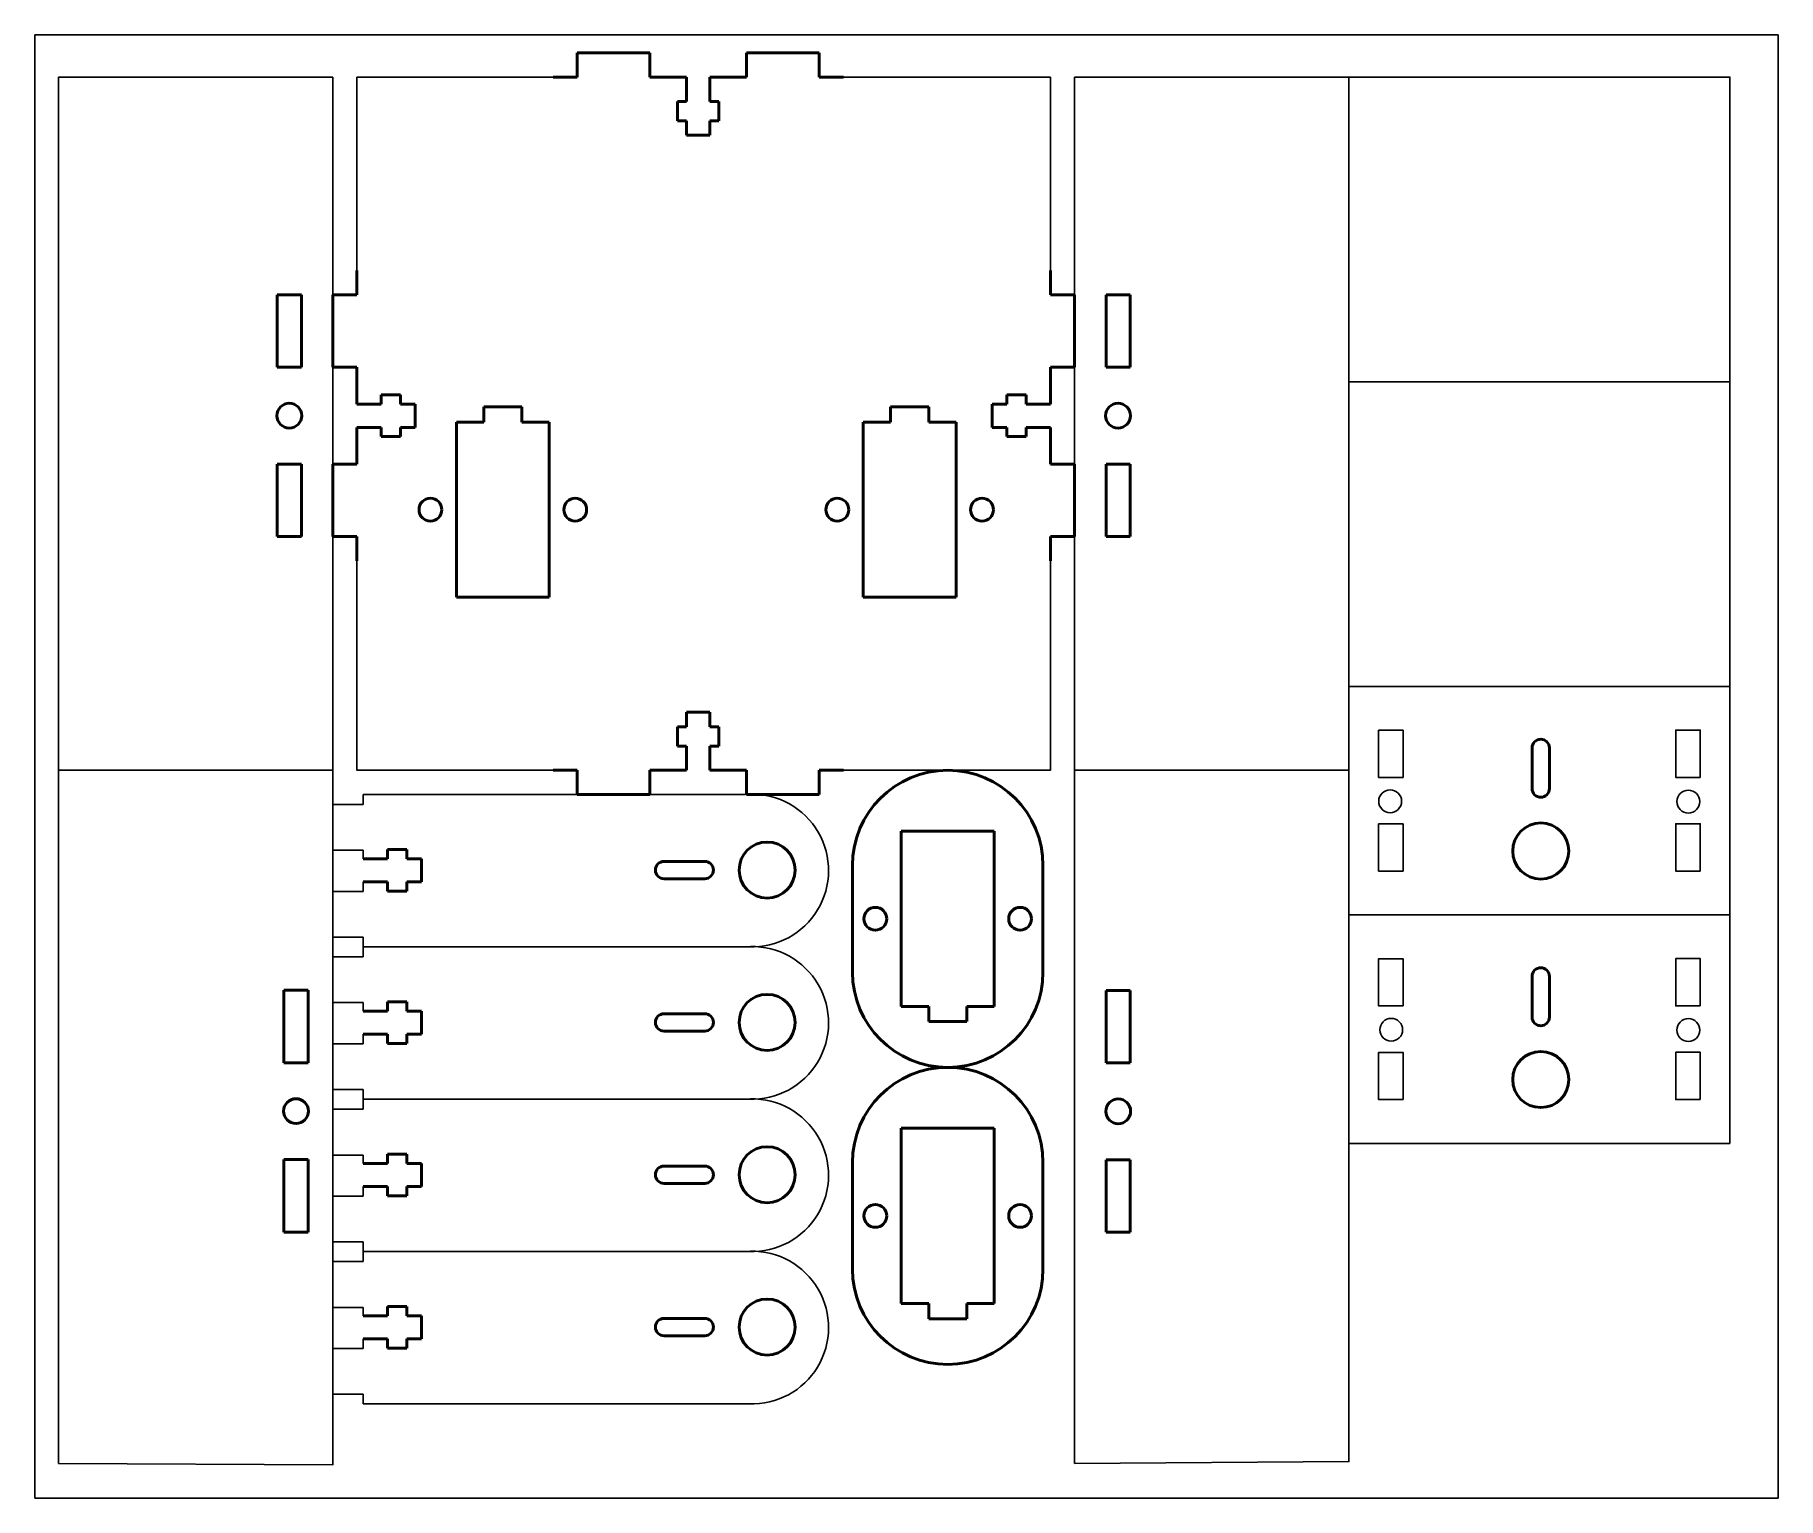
# Model space of a CAD drawing. Header units: millimetres. Extents: x 2630 to 2858, y 1613 to 1805.
import ezdxf

# ---------------------------------------------------------------- set-up
doc = ezdxf.new("R2010")
doc.units = ezdxf.units.MM
doc.layers.add('Visible (ANSI)', color=7, linetype='Continuous', lineweight=50)

msp = doc.modelspace()

# ---------------------------------------------------------------- linework, layer by layer
for p, q in [((2851.98, 1719.28), (2801.98, 1719.28)), ((2801.98, 1719.28), (2801.98, 1689.28)), ((2851.98, 1689.28), (2851.98, 1719.28)), ((2744.84, 1708.28), (2741.84, 1708.28)), ((2722.76, 1705.1), (2672.63, 1705.1)), ((2672.63, 1703.77), (2672.63, 1705.1)), ((2668.63, 1697.77), (2668.63, 1703.77)), ((2668.63, 1703.77), (2672.63, 1703.77)), ((2672.63, 1697.77), (2668.63, 1697.77)), ((2672.63, 1697.77), (2672.63, 1696.67)), ((2672.63, 1692.38), (2672.63, 1693.62)), ((2668.63, 1686.38), (2668.63, 1692.38)), ((2668.63, 1692.38), (2672.63, 1692.38)), ((2851.98, 1689.28), (2801.98, 1689.28)), ((2801.98, 1689.28), (2801.98, 1659.28)), ((2801.98, 1689.28), (2851.98, 1689.28)), ((2851.98, 1659.28), (2851.98, 1689.28)), ((2672.63, 1686.38), (2668.63, 1686.38)), ((2672.63, 1686.38), (2672.63, 1685.1)), ((2722.76, 1685.1), (2672.63, 1685.1)), ((2672.63, 1683.77), (2672.63, 1685.1)), ((2672.63, 1685.1), (2723.93, 1685.1)), ((2668.63, 1677.77), (2668.63, 1683.77)), ((2668.63, 1683.77), (2672.63, 1683.77)), ((2672.63, 1677.77), (2668.63, 1677.77)), ((2672.63, 1677.77), (2672.63, 1676.67)), ((2672.63, 1672.38), (2672.63, 1673.62)), ((2668.63, 1666.38), (2668.63, 1672.38)), ((2668.63, 1672.38), (2672.63, 1672.38)), ((2672.63, 1666.38), (2668.63, 1666.38)), ((2672.63, 1666.38), (2672.63, 1665.1)), ((2668.63, 1657.77), (2668.63, 1663.77)), ((2668.63, 1663.77), (2672.63, 1663.77)), ((2672.63, 1665.1), (2723.93, 1665.1)), ((2722.76, 1665.1), (2672.63, 1665.1)), ((2672.63, 1663.77), (2672.63, 1665.1)), ((2801.98, 1659.28), (2851.98, 1659.28)), ((2672.63, 1657.77), (2668.63, 1657.77)), ((2672.63, 1657.77), (2672.63, 1656.67)), ((2668.63, 1646.38), (2668.63, 1652.38)), ((2668.63, 1652.38), (2672.63, 1652.38)), ((2672.63, 1652.38), (2672.63, 1653.62)), ((2672.63, 1646.38), (2668.63, 1646.38)), ((2672.63, 1646.38), (2672.63, 1645.1)), ((2722.76, 1645.1), (2672.63, 1645.1)), ((2672.63, 1643.77), (2672.63, 1645.1)), ((2672.63, 1645.1), (2723.93, 1645.1)), ((2668.63, 1637.77), (2668.63, 1643.77)), ((2668.63, 1643.77), (2672.63, 1643.77)), ((2672.63, 1637.77), (2668.63, 1637.77)), ((2672.63, 1637.77), (2672.63, 1636.67)), ((2672.63, 1632.38), (2672.63, 1633.62)), ((2668.63, 1626.38), (2668.63, 1632.38)), ((2668.63, 1632.38), (2672.63, 1632.38)), ((2672.63, 1626.38), (2668.63, 1626.38)), ((2672.63, 1626.38), (2672.63, 1625.1)), ((2672.63, 1625.1), (2723.93, 1625.1))]:
    msp.add_line(p, q)
at = {"color": 1}
msp.add_lwpolyline([(2629.53, 1804.83), (2858.31, 1804.83), (2858.31, 1612.72), (2629.53, 1612.72)], close=True, dxfattribs=at)
for points in [[(2668.63, 1799.28), (2632.63, 1799.28), (2632.63, 1708.28), (2668.63, 1708.28)], [(2765.98, 1799.28), (2801.98, 1799.28), (2801.98, 1708.28), (2765.98, 1708.28)], [(2801.98, 1759.28), (2851.98, 1759.28), (2851.98, 1799.28), (2801.98, 1799.28)], [(2801.98, 1719.28), (2851.98, 1719.28), (2851.98, 1759.28), (2801.98, 1759.28)], [(2809.08, 1707.34), (2809.08, 1713.54), (2805.88, 1713.54), (2805.88, 1707.34)], [(2848.08, 1707.35), (2848.08, 1713.55), (2844.88, 1713.55), (2844.88, 1707.35)], [(2632.63, 1708.28), (2632.63, 1617.28), (2668.63, 1617.09), (2668.63, 1708.28)], [(2801.98, 1708.28), (2801.98, 1617.53), (2765.98, 1617.28), (2765.98, 1708.28)], [(2809.08, 1695.04), (2809.08, 1701.24), (2805.88, 1701.24), (2805.88, 1695.04)], [(2848.08, 1695.05), (2848.08, 1701.25), (2844.88, 1701.25), (2844.88, 1695.05)], [(2809.08, 1677.34), (2809.08, 1683.54), (2805.88, 1683.54), (2805.88, 1677.34)], [(2848.08, 1677.35), (2848.08, 1683.55), (2844.88, 1683.55), (2844.88, 1677.35)], [(2809.08, 1665.04), (2809.08, 1671.24), (2805.88, 1671.24), (2805.88, 1665.04)], [(2848.08, 1665.05), (2848.08, 1671.25), (2844.88, 1671.25), (2844.88, 1665.05)]]:
    msp.add_lwpolyline(points, close=True)
for points in [[(2671.8, 1799.28), (2700.71, 1799.28)], [(2671.8, 1770.7), (2671.8, 1799.28)], [(2732.46, 1799.28), (2762.8, 1799.28)], [(2762.8, 1799.28), (2762.8, 1770.7)], [(2671.8, 1756.35), (2671.8, 1761.18)], [(2762.8, 1761.18), (2762.8, 1756.35)], [(2671.8, 1748.48), (2671.8, 1753.3)], [(2762.8, 1753.3), (2762.8, 1748.48)], [(2700.71, 1708.28), (2671.8, 1708.28), (2671.8, 1738.95)], [(2762.8, 1738.95), (2762.8, 1708.28), (2732.46, 1708.28)]]:
    msp.add_lwpolyline(points)
for centre in [(2807.39, 1704.21), (2846.52, 1704.17), (2807.53, 1674.21), (2846.53, 1674.17)]:
    msp.add_circle(centre, 1.5)
for centre in [(2723.67, 1695.12), (2723.67, 1675.12), (2723.67, 1655.12), (2723.67, 1635.12)]:
    msp.add_arc(centre, 10.02, 271.5316, 95.1889)
at = {"layer": 'Visible (ANSI)'}
for p, q in [((2700.71, 1802.45), (2710.23, 1802.45)), ((2700.71, 1799.28), (2700.71, 1802.45)), ((2710.23, 1802.45), (2710.23, 1799.28)), ((2722.93, 1802.45), (2732.46, 1802.45)), ((2722.93, 1799.28), (2722.93, 1802.45)), ((2732.46, 1802.45), (2732.46, 1799.28)), ((2697.53, 1799.28), (2700.71, 1799.28)), ((2710.23, 1799.28), (2715.06, 1799.28)), ((2715.06, 1799.28), (2715.06, 1796.1)), ((2718.11, 1796.1), (2718.11, 1799.28)), ((2718.11, 1799.28), (2722.93, 1799.28)), ((2732.46, 1799.28), (2735.63, 1799.28)), ((2713.85, 1796.1), (2713.85, 1793.56)), ((2715.06, 1796.1), (2713.85, 1796.1)), ((2719.31, 1796.1), (2718.11, 1796.1)), ((2719.31, 1793.56), (2719.31, 1796.1)), ((2713.85, 1793.56), (2715.06, 1793.56)), ((2715.06, 1793.56), (2715.06, 1791.66)), ((2715.06, 1791.66), (2718.11, 1791.66)), ((2718.11, 1793.56), (2719.31, 1793.56)), ((2718.11, 1791.66), (2718.11, 1793.56)), ((2671.8, 1770.7), (2671.8, 1773.88)), ((2762.8, 1770.7), (2762.8, 1773.88)), ((2664.51, 1770.7), (2661.34, 1770.7)), ((2661.34, 1770.7), (2661.34, 1761.18)), ((2664.51, 1761.18), (2664.51, 1770.7)), ((2668.63, 1761.18), (2668.63, 1770.7)), ((2668.63, 1770.7), (2671.8, 1770.7)), ((2765.98, 1770.7), (2762.8, 1770.7)), ((2765.98, 1761.18), (2765.98, 1770.7)), ((2770.1, 1770.7), (2773.27, 1770.7)), ((2770.1, 1761.18), (2770.1, 1770.7)), ((2773.27, 1770.7), (2773.27, 1761.18)), ((2661.34, 1761.18), (2664.51, 1761.18)), ((2671.8, 1761.18), (2668.63, 1761.18)), ((2671.8, 1756.35), (2671.8, 1761.18)), ((2762.8, 1756.35), (2762.8, 1761.18)), ((2762.8, 1761.18), (2765.98, 1761.18)), ((2773.27, 1761.18), (2770.1, 1761.18)), ((2674.98, 1757.56), (2674.98, 1756.35)), ((2677.52, 1757.56), (2674.98, 1757.56)), ((2677.52, 1756.35), (2677.52, 1757.56)), ((2757.09, 1757.56), (2759.63, 1757.56)), ((2757.09, 1756.35), (2757.09, 1757.56)), ((2759.63, 1757.56), (2759.63, 1756.35)), ((2674.98, 1756.35), (2671.8, 1756.35)), ((2679.42, 1756.35), (2677.52, 1756.35)), ((2679.42, 1753.3), (2679.42, 1756.35)), ((2688.44, 1753.99), (2688.44, 1755.99)), ((2688.44, 1755.99), (2693.44, 1755.99)), ((2693.44, 1755.99), (2693.44, 1753.99)), ((2741.83, 1753.99), (2741.83, 1755.99)), ((2741.83, 1755.99), (2746.83, 1755.99)), ((2746.83, 1755.99), (2746.83, 1753.99)), ((2755.18, 1753.3), (2755.18, 1756.35)), ((2755.18, 1756.35), (2757.09, 1756.35)), ((2759.63, 1756.35), (2762.8, 1756.35)), ((2671.8, 1753.3), (2674.98, 1753.3)), ((2671.8, 1748.48), (2671.8, 1753.3)), ((2674.98, 1753.3), (2674.98, 1752.1)), ((2677.52, 1753.3), (2679.42, 1753.3)), ((2677.52, 1752.1), (2677.52, 1753.3)), ((2684.84, 1730.99), (2684.84, 1753.99)), ((2684.84, 1753.99), (2688.44, 1753.99)), ((2693.44, 1753.99), (2697.04, 1753.99)), ((2697.04, 1753.99), (2697.04, 1730.99)), ((2738.23, 1730.99), (2738.23, 1753.99)), ((2738.23, 1753.99), (2741.83, 1753.99)), ((2746.83, 1753.99), (2750.43, 1753.99)), ((2750.43, 1753.99), (2750.43, 1730.99)), ((2757.09, 1753.3), (2755.18, 1753.3)), ((2757.09, 1752.1), (2757.09, 1753.3)), ((2759.63, 1753.3), (2759.63, 1752.1)), ((2762.8, 1753.3), (2759.63, 1753.3)), ((2762.8, 1748.48), (2762.8, 1753.3)), ((2674.98, 1752.1), (2677.52, 1752.1)), ((2759.63, 1752.1), (2757.09, 1752.1)), ((2664.51, 1748.48), (2661.34, 1748.48)), ((2661.34, 1748.48), (2661.34, 1738.95)), ((2664.51, 1738.95), (2664.51, 1748.48)), ((2668.63, 1738.95), (2668.63, 1748.48)), ((2668.63, 1748.48), (2671.8, 1748.48)), ((2765.98, 1748.48), (2762.8, 1748.48)), ((2765.98, 1738.95), (2765.98, 1748.48)), ((2770.1, 1748.48), (2773.27, 1748.48)), ((2770.1, 1738.95), (2770.1, 1748.48)), ((2773.27, 1748.48), (2773.27, 1738.95)), ((2661.34, 1738.95), (2664.51, 1738.95)), ((2671.8, 1738.95), (2668.63, 1738.95)), ((2671.8, 1735.78), (2671.8, 1738.95)), ((2762.8, 1735.78), (2762.8, 1738.95)), ((2762.8, 1738.95), (2765.98, 1738.95)), ((2773.27, 1738.95), (2770.1, 1738.95)), ((2697.04, 1730.99), (2684.84, 1730.99)), ((2750.43, 1730.99), (2738.23, 1730.99)), ((2718.11, 1715.9), (2715.06, 1715.9)), ((2715.06, 1715.9), (2715.06, 1713.99)), ((2718.11, 1713.99), (2718.11, 1715.9)), ((2713.85, 1713.99), (2713.85, 1711.45)), ((2715.06, 1713.99), (2713.85, 1713.99)), ((2719.31, 1713.99), (2718.11, 1713.99)), ((2719.31, 1711.45), (2719.31, 1713.99)), ((2713.85, 1711.45), (2715.06, 1711.45)), ((2715.06, 1711.45), (2715.06, 1708.28)), ((2718.11, 1711.45), (2719.31, 1711.45)), ((2718.11, 1708.28), (2718.11, 1711.45)), ((2826.02, 1705.88), (2826.02, 1711.22)), ((2828.3, 1711.22), (2828.3, 1705.88)), ((2700.71, 1708.28), (2697.53, 1708.28)), ((2700.71, 1705.1), (2700.71, 1708.28)), ((2715.06, 1708.28), (2710.23, 1708.28)), ((2710.23, 1708.28), (2710.23, 1705.1)), ((2722.93, 1708.28), (2718.11, 1708.28)), ((2722.93, 1705.1), (2722.93, 1708.28)), ((2735.63, 1708.28), (2732.46, 1708.28)), ((2732.46, 1708.28), (2732.46, 1705.1)), ((2710.23, 1705.1), (2700.71, 1705.1)), ((2732.46, 1705.1), (2722.93, 1705.1)), ((2743.23, 1700.28), (2755.43, 1700.28)), ((2743.23, 1677.28), (2743.23, 1700.28)), ((2755.43, 1700.28), (2755.43, 1677.28)), ((2675.8, 1697.88), (2678.34, 1697.88)), ((2675.8, 1696.67), (2675.8, 1697.88)), ((2678.34, 1697.88), (2678.34, 1696.67)), ((2672.63, 1696.67), (2675.8, 1696.67)), ((2678.34, 1696.67), (2680.25, 1696.67)), ((2680.25, 1696.67), (2680.25, 1693.62)), ((2712.1, 1696.32), (2717.43, 1696.32)), ((2736.83, 1695.78), (2736.83, 1681.78)), ((2761.83, 1681.78), (2761.83, 1695.78)), ((2675.8, 1693.62), (2672.63, 1693.62)), ((2675.8, 1692.42), (2675.8, 1693.62)), ((2678.34, 1693.62), (2678.34, 1692.42)), ((2680.25, 1693.62), (2678.34, 1693.62)), ((2717.43, 1694.04), (2712.1, 1694.04)), ((2678.34, 1692.42), (2675.8, 1692.42)), ((2662.22, 1669.88), (2662.22, 1679.4)), ((2662.22, 1679.4), (2665.39, 1679.4)), ((2665.39, 1679.4), (2665.39, 1669.88)), ((2773.29, 1679.37), (2770.12, 1679.37)), ((2770.12, 1679.37), (2770.12, 1669.85)), ((2773.29, 1669.85), (2773.29, 1679.37)), ((2826.02, 1675.88), (2826.02, 1681.22)), ((2828.3, 1681.22), (2828.3, 1675.88)), ((2675.8, 1677.88), (2678.34, 1677.88)), ((2675.8, 1676.67), (2675.8, 1677.88)), ((2678.34, 1677.88), (2678.34, 1676.67)), ((2746.83, 1677.28), (2743.23, 1677.28)), ((2746.83, 1675.28), (2746.83, 1677.28)), ((2755.43, 1677.28), (2751.83, 1677.28)), ((2751.83, 1677.28), (2751.83, 1675.28)), ((2672.63, 1676.67), (2675.8, 1676.67)), ((2678.34, 1676.67), (2680.25, 1676.67)), ((2680.25, 1676.67), (2680.25, 1673.62)), ((2712.1, 1676.32), (2717.43, 1676.32)), ((2751.83, 1675.28), (2746.83, 1675.28)), ((2675.8, 1673.62), (2672.63, 1673.62)), ((2675.8, 1672.42), (2675.8, 1673.62)), ((2678.34, 1672.42), (2675.8, 1672.42)), ((2678.34, 1673.62), (2678.34, 1672.42)), ((2680.25, 1673.62), (2678.34, 1673.62)), ((2717.43, 1674.04), (2712.1, 1674.04)), ((2665.39, 1669.88), (2662.22, 1669.88)), ((2770.12, 1669.85), (2773.29, 1669.85)), ((2743.23, 1661.28), (2755.43, 1661.28)), ((2743.23, 1638.28), (2743.23, 1661.28)), ((2755.43, 1661.28), (2755.43, 1638.28)), ((2662.22, 1647.65), (2662.22, 1657.18)), ((2662.22, 1657.18), (2665.39, 1657.18)), ((2665.39, 1657.18), (2665.39, 1647.65)), ((2672.63, 1656.67), (2675.8, 1656.67)), ((2675.8, 1657.88), (2678.34, 1657.88)), ((2675.8, 1656.67), (2675.8, 1657.88)), ((2678.34, 1657.88), (2678.34, 1656.67)), ((2678.34, 1656.67), (2680.25, 1656.67)), ((2680.25, 1656.67), (2680.25, 1653.62)), ((2736.83, 1656.78), (2736.83, 1642.78)), ((2761.83, 1642.78), (2761.83, 1656.78)), ((2773.29, 1657.15), (2770.12, 1657.15)), ((2770.12, 1657.15), (2770.12, 1647.62)), ((2773.29, 1647.62), (2773.29, 1657.15)), ((2712.1, 1656.32), (2717.43, 1656.32)), ((2675.8, 1653.62), (2672.63, 1653.62)), ((2675.8, 1652.42), (2675.8, 1653.62)), ((2678.34, 1652.42), (2675.8, 1652.42)), ((2678.34, 1653.62), (2678.34, 1652.42)), ((2680.25, 1653.62), (2678.34, 1653.62)), ((2717.43, 1654.04), (2712.1, 1654.04)), ((2665.39, 1647.65), (2662.22, 1647.65)), ((2770.12, 1647.62), (2773.29, 1647.62)), ((2746.83, 1638.28), (2743.23, 1638.28)), ((2746.83, 1636.28), (2746.83, 1638.28)), ((2755.43, 1638.28), (2751.83, 1638.28)), ((2751.83, 1638.28), (2751.83, 1636.28)), ((2672.63, 1636.67), (2675.8, 1636.67)), ((2675.8, 1637.88), (2678.34, 1637.88)), ((2675.8, 1636.67), (2675.8, 1637.88)), ((2678.34, 1637.88), (2678.34, 1636.67)), ((2678.34, 1636.67), (2680.25, 1636.67)), ((2680.25, 1636.67), (2680.25, 1633.62)), ((2712.1, 1636.32), (2717.43, 1636.32)), ((2751.83, 1636.28), (2746.83, 1636.28)), ((2675.8, 1633.62), (2672.63, 1633.62)), ((2675.8, 1632.42), (2675.8, 1633.62)), ((2678.34, 1633.62), (2678.34, 1632.42)), ((2680.25, 1633.62), (2678.34, 1633.62)), ((2717.43, 1634.04), (2712.1, 1634.04)), ((2678.34, 1632.42), (2675.8, 1632.42))]:
    msp.add_line(p, q, dxfattribs=at)
for centre, radius in [((2662.92, 1754.83), 1.63), ((2771.68, 1754.83), 1.63), ((2681.44, 1742.49), 1.5), ((2700.44, 1742.49), 1.5), ((2734.83, 1742.49), 1.5), ((2753.83, 1742.49), 1.5), ((2827.16, 1697.68), 3.68), ((2725.63, 1695.18), 3.68), ((2739.83, 1688.78), 1.5), ((2758.83, 1688.78), 1.5), ((2725.63, 1675.18), 3.68), ((2827.16, 1667.68), 3.68), ((2663.8, 1663.53), 1.63), ((2771.7, 1663.5), 1.63), ((2725.63, 1655.18), 3.68), ((2739.83, 1649.78), 1.5), ((2758.83, 1649.78), 1.5), ((2725.63, 1635.18), 3.68)]:
    msp.add_circle(centre, radius, dxfattribs=at)
for centre, radius, start, end in [((2827.16, 1711.22), 1.14, 0, 180), ((2749.33, 1695.78), 12.5, 0, 180), ((2827.16, 1705.88), 1.14, 180, 0), ((2712.1, 1695.18), 1.14, 90, 270), ((2717.43, 1695.18), 1.14, 270, 90), ((2749.33, 1681.78), 12.5, 180, 0), ((2827.16, 1681.22), 1.14, 0, 180), ((2712.1, 1675.18), 1.14, 90, 270), ((2717.43, 1675.18), 1.14, 270, 90), ((2827.16, 1675.88), 1.14, 180, 0), ((2749.33, 1656.78), 12.5, 0, 180), ((2712.1, 1655.18), 1.14, 90, 270), ((2717.43, 1655.18), 1.14, 270, 90), ((2749.33, 1642.78), 12.5, 180, 0), ((2712.1, 1635.18), 1.14, 90, 270), ((2717.43, 1635.18), 1.14, 270, 90)]:
    msp.add_arc(centre, radius, start, end, dxfattribs=at)

doc.saveas('drawing.dxf')
